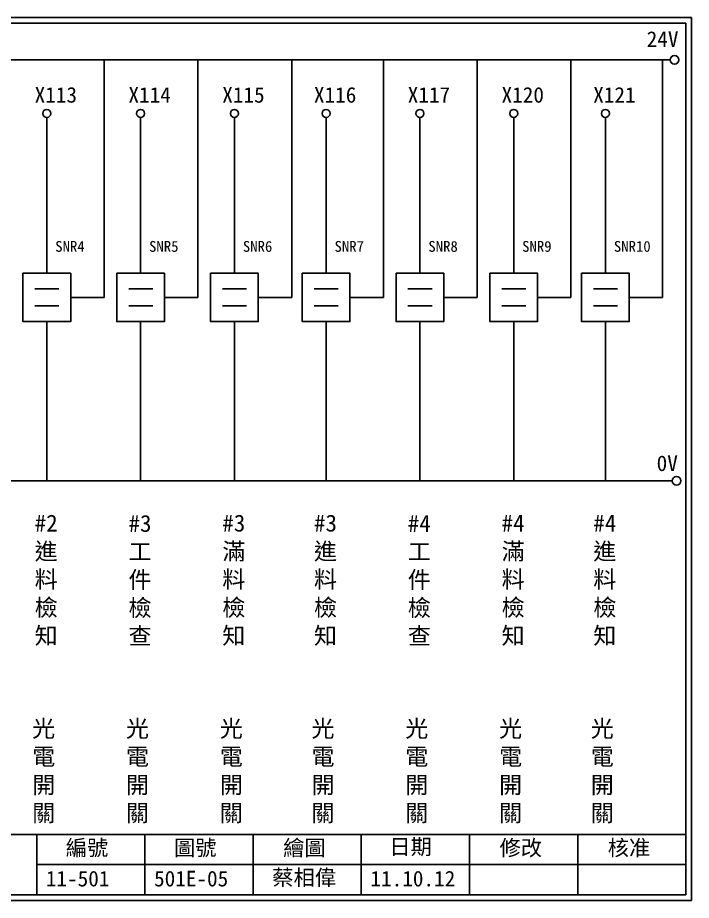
# Model space of a CAD drawing. Extents: x 325 to 612, y 3 to 207.
# Drawn here: x 456.7 to 612.3, y 3 to 207 of the extents above; entities that cross this region are included whole.
import ezdxf

# ---------------------------------------------------------------- set-up
doc = ezdxf.new("R2010")
doc.units = 0
doc.layers.get('0').update_dxf_attribs({"linetype": 'CONTINUOUS'})
doc.layers.add('圖框層', color=7, linetype='CONTINUOUS')
doc.layers.add('標尺寸層', color=3, linetype='CONTINUOUS')
doc.styles.add('CNS', font='romanc.shx', dxfattribs={"bigfont": 'chineset.shx'})
doc.styles.add('STSL', font='KAIU.TTF')

msp = doc.modelspace()

# ---------------------------------------------------------------- linework, layer by layer
for p, q in [((476.63, 142.31), (476.63, 197.22)), ((498.31, 142.31), (498.31, 197.22)), ((519.98, 142.31), (519.98, 197.22)), ((541.16, 142.31), (541.16, 197.22)), ((562.84, 142.31), (562.84, 197.22)), ((584.51, 142.31), (584.51, 197.22)), ((605.69, 142.31), (605.69, 197.22)), ((463.4, 147.89), (463.4, 183.91)), ((485.08, 147.89), (485.08, 183.91)), ((506.75, 147.89), (506.75, 183.91)), ((527.94, 147.89), (527.94, 183.91)), ((549.61, 147.89), (549.61, 183.91)), ((571.29, 147.89), (571.29, 183.91)), ((592.47, 147.89), (592.47, 183.91)), ((468.92, 142.31), (476.63, 142.31)), ((490.59, 142.31), (498.31, 142.31)), ((512.27, 142.31), (519.98, 142.31)), ((533.45, 142.31), (541.16, 142.31)), ((555.13, 142.31), (562.84, 142.31)), ((576.8, 142.31), (584.51, 142.31)), ((597.98, 142.31), (605.69, 142.31)), ((463.4, 136.73), (463.4, 99.96)), ((485.08, 136.73), (485.08, 99.96)), ((506.75, 136.73), (506.75, 99.96)), ((527.94, 136.73), (527.94, 99.96)), ((549.61, 136.73), (549.61, 99.96)), ((571.29, 136.73), (571.29, 99.96)), ((592.47, 136.73), (592.47, 99.96))]:
    msp.add_line(p, q)
for points in [[(457.89, 147.89), (468.92, 147.89), (468.92, 136.73), (457.89, 136.73)], [(479.57, 147.89), (490.59, 147.89), (490.59, 136.73), (479.57, 136.73)], [(501.24, 147.89), (512.27, 147.89), (512.27, 136.73), (501.24, 136.73)], [(522.42, 147.89), (533.45, 147.89), (533.45, 136.73), (522.42, 136.73)], [(544.1, 147.89), (555.13, 147.89), (555.13, 136.73), (544.1, 136.73)], [(565.77, 147.89), (576.8, 147.89), (576.8, 136.73), (565.77, 136.73)], [(586.95, 147.89), (597.98, 147.89), (597.98, 136.73), (586.95, 136.73)]]:
    msp.add_lwpolyline(points, close=True)
for centre in [(608.44, 197.22), (608.92, 99.96)]:
    msp.add_circle(centre, 1)
at = {"layer": '圖框層', "color": 7}
for p, q in [((612.32, 206.97), (325.32, 206.97)), ((612.32, 3), (612.32, 206.97)), ((611.07, 205.72), (326.57, 205.72)), ((611.07, 4.25), (611.07, 205.72)), ((326.57, 18.25), (611.07, 18.25)), ((461.07, 4.25), (461.07, 18.25)), ((486.07, 4.25), (486.07, 18.25)), ((511.07, 4.25), (511.07, 18.25)), ((536.07, 4.25), (536.07, 18.25)), ((561.07, 4.25), (561.07, 18.25)), ((586.07, 4.25), (586.07, 18.25)), ((461.07, 11.25), (611.07, 11.25)), ((326.57, 4.25), (611.07, 4.25)), ((325.32, 3), (612.32, 3))]:
    msp.add_line(p, q, dxfattribs=at)
at = {"layer": '標尺寸層', "color": 7}
for p, q in [((329.84, 197.22), (607.44, 197.22)), ((460.64, 144.34), (466.21, 144.34)), ((482.32, 144.34), (487.89, 144.34)), ((503.99, 144.34), (509.56, 144.34)), ((525.18, 144.34), (530.74, 144.34)), ((546.85, 144.34), (552.42, 144.34)), ((568.53, 144.34), (574.09, 144.34)), ((589.71, 144.34), (595.28, 144.34)), ((460.64, 140.37), (466.21, 140.37)), ((482.32, 140.37), (487.89, 140.37)), ((503.99, 140.37), (509.56, 140.37)), ((525.18, 140.37), (530.74, 140.37)), ((546.85, 140.37), (552.42, 140.37)), ((568.53, 140.37), (574.09, 140.37)), ((589.71, 140.37), (595.28, 140.37)), ((330.05, 99.96), (607.92, 99.96))]:
    msp.add_line(p, q, dxfattribs=at)
for centre in [(463.4, 184.83), (485.08, 184.83), (506.75, 184.83), (527.94, 184.83), (549.61, 184.83), (571.29, 184.83), (592.47, 184.83)]:
    msp.add_circle(centre, 0.92, dxfattribs=at)

# ---------------------------------------------------------------- texts
at = {"layer": '圖框層', "color": 4, "style": 'STSL'}
for s, height, p in [('24V', 3.6, (602, 200.22)), ('X113', 3.6, (460.59, 187.33)), ('X114', 3.6, (482.26, 187.33)), ('X115', 3.6, (503.94, 187.33)), ('X116', 3.6, (525.12, 187.33)), ('X117', 3.6, (546.79, 187.33)), ('X120', 3.6, (568.47, 187.33)), ('X121', 3.6, (589.65, 187.33)), ('SNR4', 2.5, (465.35, 152.86)), ('SNR5', 2.5, (487.03, 152.86)), ('SNR6', 2.5, (508.7, 152.86)), ('SNR7', 2.5, (529.88, 152.86)), ('SNR8', 2.5, (551.56, 152.86)), ('SNR9', 2.5, (573.23, 152.86)), ('SNR10', 2.5, (594.42, 152.86)), ('0V', 3.6, (604.3, 102.2)), ('編號', 3.6, (467.78, 13.34)), ('圖號', 3.6, (492.78, 13.34)), ('繪圖', 3.6, (518.01, 13.34)), ('日期', 3.6, (542.54, 13.59)), ('修改', 3.6, (568.01, 13.34)), ('核准', 3.6, (593.01, 13.34)), ('蔡相偉', 3.6, (515.5, 6.47)), ('11-501', 3.6, (463.18, 6.22)), ('501E-05', 3.6, (488.18, 6.22)), ('11.10.12', 3.6, (538.18, 6.22))]:
    msp.add_text(s, height=height, dxfattribs=at).set_placement(p)
at = {"layer": '標尺寸層', "color": 7, "char_height": 3.9, "width": 4.9608, "attachment_point": 5, "style": 'CNS'}
for s, insert in [('{\\fDFKai-SB|b0|i0|c136|p65;#2進料檢知}', (463.26, 76.97)), ('{\\fDFKai-SB|b0|i0|c136|p65;#3工件檢查}', (484.94, 76.97)), ('{\\fDFKai-SB|b0|i0|c136|p65;#3滿料檢知}', (506.61, 76.97)), ('{\\fDFKai-SB|b0|i0|c136|p65;#3進料檢知}', (527.79, 76.97)), ('{\\fDFKai-SB|b0|i0|c136|p65;#4工件檢查}', (549.47, 76.97)), ('{\\fDFKai-SB|b0|i0|c136|p65;#4滿料檢知}', (571.14, 76.97)), ('{\\fDFKai-SB|b0|i0|c136|p65;#4進料檢知}', (592.33, 76.97)), ('{\\fDFKai-SB|b0|i0|c136|p65;光電開關}', (462.68, 32.72)), ('{\\fDFKai-SB|b0|i0|c136|p65;光電開關}', (484.35, 32.72)), ('{\\fDFKai-SB|b0|i0|c136|p65;光電開關}', (506.03, 32.72)), ('{\\fDFKai-SB|b0|i0|c136|p65;光電開關}', (527.21, 32.72)), ('{\\fDFKai-SB|b0|i0|c136|p65;光電開關}', (548.88, 32.72)), ('{\\fDFKai-SB|b0|i0|c136|p65;光電開關}', (570.56, 32.72)), ('{\\fDFKai-SB|b0|i0|c136|p65;光電開關}', (591.74, 32.72))]:
    msp.add_mtext(s, dxfattribs=dict(at, insert=insert))

doc.saveas('drawing.dxf')
